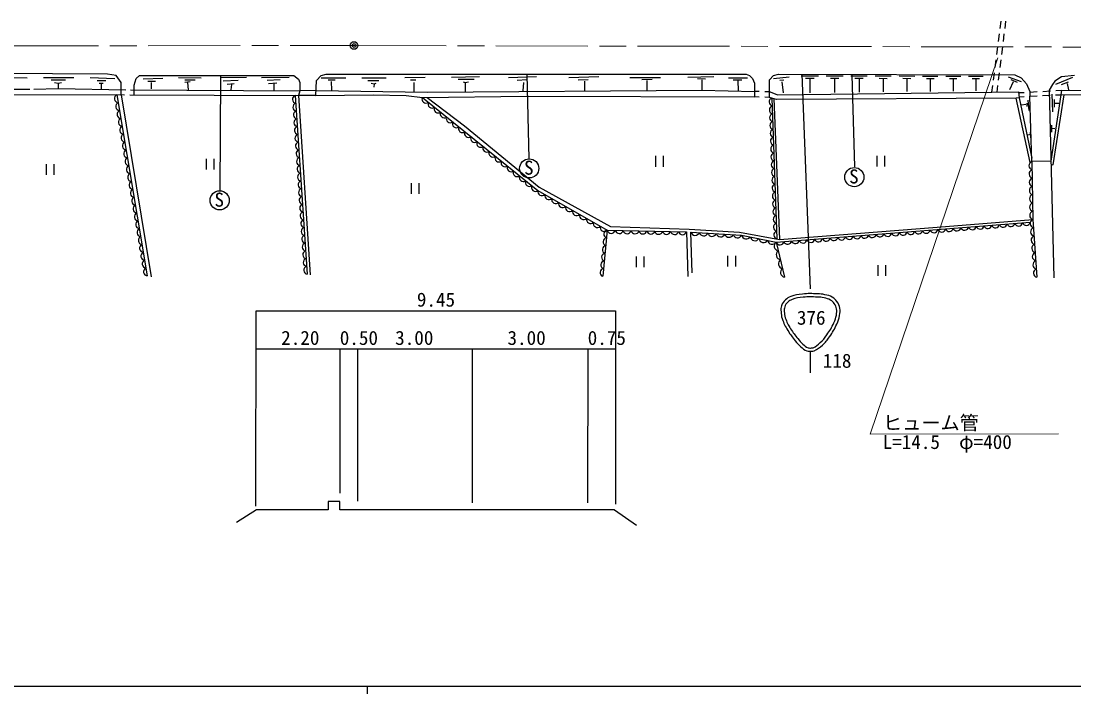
# Model space of a CAD drawing. Units: millimetres, scale not verified. Extents: x 40000 to 680000, y 20000 to 380000.
# Drawn here: x 222832 to 360218, y 204000 to 291844 of the extents above; entities that cross this region are included whole.
import ezdxf
from ezdxf.enums import TextEntityAlignment as Align

# ---------------------------------------------------------------- set-up
doc = ezdxf.new("R2010")
doc.units = ezdxf.units.MM
doc.header["$LTSCALE"] = 1000
doc.header["$PDMODE"] = 32
doc.header["$PDSIZE"] = 500
doc.linetypes.add('CHAIN', pattern=[18.5, 12, -1.5, 3.5, -1.5])
for name, color, linetype, lineweight in [('M-BGD', 7, 'Continuous', 25), ('M-BMK', 2, 'CHAIN', 13), ('M-BMK-SRVR', 3, 'Continuous', 25), ('M-STR-HTXT', 7, 'Continuous', 13), ('M-STR-STRC', 7, 'Continuous', 25), ('M-TTL-BAND', 7, 'Continuous', 25)]:
    doc.layers.add(name, color=color, linetype=linetype, lineweight=lineweight)
doc.styles.add('ＭＳ ゴシック', font='')
doc.styles.get('ＭＳ ゴシック').set_extended_font_data('MS Gothic')

msp = doc.modelspace()

# ---------------------------------------------------------------- linework, layer by layer
at = {"layer": 'M-BGD'}
for p, q in [((350672, 291841), (350544, 290850)), ((351304, 291844), (351179, 290852)), ((350455, 290155), (350327, 289164)), ((351091, 290157), (350967, 289165)), ((350237, 288469), (350109, 287478)), ((350879, 288471), (350754, 287479)), ((350019, 286783), (349891, 285792)), ((350667, 286784), (350542, 285792)), ((234130, 284918), (215080, 285002)), ((219313, 284494), (223631, 284410)), ((225748, 284494), (229727, 284494)), ((231844, 284494), (235061, 284325)), ((235230, 284748), (234130, 284918)), ((235908, 283817), (235230, 284748)), ((237855, 284325), (238278, 284748)), ((238278, 284748), (258429, 284748)), ((243358, 284494), (246322, 284410)), ((248860, 284748), (248777, 269678)), ((252248, 284494), (248862, 284410)), ((257836, 284494), (254196, 284410)), ((258429, 284748), (259022, 284240)), ((261392, 284071), (261985, 284748)), ((261976, 284410), (265202, 284410)), ((261985, 284748), (262662, 284918)), ((262662, 284918), (317442, 284918)), ((267319, 284410), (270452, 284410)), ((272907, 284494), (275542, 284510)), ((282644, 284579), (279003, 284494)), ((290094, 284579), (286454, 284410)), ((288824, 284918), (289092, 273857)), ((298222, 284579), (294328, 284410)), ((302286, 284494), (306266, 284494)), ((313208, 284579), (309822, 284494)), ((315156, 284410), (317611, 284410)), ((317442, 284918), (317865, 284748)), ((317865, 284748), (318288, 284325)), ((320490, 284156), (320998, 284748)), ((320998, 284748), (321675, 284918)), ((321008, 284327), (323056, 284579)), ((321675, 284918), (352494, 284833)), ((324623, 284710), (326867, 284703)), ((327892, 284701), (330086, 284695)), ((331110, 284692), (333254, 284686)), ((331242, 284833), (331581, 272810)), ((334278, 284683), (336373, 284677)), ((337397, 284674), (339443, 284669)), ((340467, 284666), (342465, 284661)), ((343488, 284658), (345440, 284652)), ((346463, 284650), (348369, 284644)), ((349802, 285097), (349674, 284106)), ((350454, 285097), (350329, 284105)), ((351618, 284568), (353350, 283967)), ((352494, 284833), (353340, 284410)), ((353340, 284410), (354018, 283648)), ((358590, 284579), (357743, 283986)), ((360029, 284494), (357828, 283563)), ((360283, 284748), (358590, 284579)), ((224478, 282970), (227695, 283055)), ((226764, 284156), (228626, 284156)), ((227187, 283817), (227695, 283732)), ((227695, 283732), (228118, 283817)), ((227695, 283732), (227695, 283055)), ((227695, 283055), (236500, 282886)), ((232775, 284071), (233876, 284071)), ((233029, 283732), (233537, 283732)), ((233283, 283732), (233283, 282970)), ((235908, 282210), (235908, 283817)), ((237601, 283478), (237855, 284325)), ((237601, 282208), (237601, 283478)), ((241326, 284325), (238786, 284240)), ((239379, 283986), (240395, 283986)), ((239798, 283816), (239810, 282984)), ((244205, 284156), (245560, 284156)), ((244882, 283902), (244205, 283817)), ((244544, 283817), (244628, 282886)), ((251148, 284071), (249200, 283986)), ((250640, 283648), (249708, 283563)), ((250301, 283563), (250216, 282886)), ((256651, 284156), (254958, 284071)), ((256228, 283732), (255127, 283648)), ((255804, 283648), (255804, 282716)), ((259022, 284240), (259191, 283817)), ((259191, 283817), (259191, 282716)), ((261308, 282134), (261392, 284071)), ((262916, 284151), (263807, 284158)), ((263318, 283957), (263340, 282801)), ((268081, 284071), (269520, 284071)), ((268504, 283732), (268928, 283648)), ((268928, 283648), (268843, 283224)), ((268928, 283648), (269182, 283732)), ((273669, 284156), (274346, 284156)), ((274092, 283817), (274092, 282632)), ((279850, 284240), (281966, 284240)), ((280527, 283902), (280781, 283817)), ((280781, 283817), (281204, 283902)), ((280781, 283817), (280781, 282547)), ((288824, 284156), (287554, 284071)), ((288401, 283817), (288316, 282716)), ((295513, 284156), (296851, 284217)), ((296360, 283986), (296360, 282716)), ((303820, 284232), (305173, 284248)), ((304488, 284071), (304488, 282801)), ((311078, 284333), (312135, 284321)), ((311684, 284156), (311684, 282801)), ((315748, 284156), (316890, 284162)), ((316341, 284071), (316426, 282716)), ((318288, 284325), (318542, 283732)), ((318542, 283732), (318542, 281954)), ((320490, 281870), (320490, 284156)), ((321862, 284123), (322367, 284181)), ((322095, 283919), (322280, 282474)), ((325183, 284371), (326305, 284368)), ((325744, 284370), (325739, 282463)), ((328440, 284370), (329536, 284367)), ((328988, 284369), (328983, 282504)), ((331645, 284369), (332717, 284366)), ((332181, 284367), (332176, 282545)), ((334801, 284367), (335848, 284365)), ((335325, 284366), (335320, 282586)), ((337907, 284366), (338930, 284363)), ((338419, 284365), (338414, 282626)), ((340965, 284365), (341965, 284362)), ((341465, 284364), (341460, 282665)), ((343975, 284364), (344951, 284361)), ((344463, 284362), (344459, 282703)), ((346939, 284362), (347892, 284360)), ((347415, 284361), (347411, 282741)), ((349584, 283411), (349475, 282568)), ((350242, 283411), (350137, 282576)), ((352304, 283928), (351821, 282844)), ((351992, 284201), (352819, 283882)), ((354018, 283648), (354441, 282632)), ((357404, 283563), (356981, 282801)), ((357743, 283986), (357404, 283563)), ((358590, 283563), (359521, 283902)), ((359313, 283680), (359521, 282886)), ((211087, 282290), (236331, 282208)), ((211111, 282970), (223970, 282970)), ((235329, 282212), (239309, 258572)), ((235908, 282210), (239803, 258464)), ((237008, 282208), (259042, 282120)), ((237093, 282886), (259191, 282721)), ((258603, 282122), (260163, 258803)), ((259191, 282716), (259042, 282120)), ((261308, 282134), (259042, 282120)), ((259042, 282120), (260551, 258696)), ((261336, 282783), (259191, 282716)), ((261308, 282134), (268758, 282208)), ((261336, 282783), (275870, 282547)), ((268758, 282208), (273076, 282124)), ((273076, 282124), (275193, 281870)), ((275193, 281870), (288824, 282039)), ((275826, 281878), (280691, 278179)), ((275870, 282547), (311684, 282801)), ((288824, 282039), (318542, 281956)), ((311684, 282801), (318542, 282645)), ((319166, 282632), (318542, 282645)), ((319166, 281927), (318542, 281954)), ((320490, 282605), (319866, 282618)), ((320490, 281870), (319866, 281897)), ((321506, 282208), (320490, 282605)), ((321421, 281616), (320490, 281870)), ((320818, 281780), (321465, 263393)), ((321045, 281718), (321810, 263330)), ((352663, 281785), (321421, 281616)), ((321506, 282208), (352980, 282613)), ((353053, 281831), (352663, 281785)), ((354496, 273399), (352663, 281785)), ((352980, 282613), (353053, 281831)), ((352991, 282497), (353743, 282538)), ((353040, 281969), (353725, 282001)), ((353053, 281831), (354728, 273965)), ((354424, 282034), (355423, 282081)), ((354441, 282632), (354441, 282039)), ((354744, 273500), (354441, 282039)), ((354442, 282576), (355441, 282630)), ((356122, 282114), (357121, 282161)), ((356140, 282668), (357138, 282722)), ((356981, 282801), (357574, 258332)), ((358506, 282227), (357205, 273534)), ((357320, 282293), (357404, 280007)), ((358880, 282228), (357464, 273070)), ((357820, 282194), (358506, 282227)), ((357837, 282760), (358590, 282801)), ((358590, 282801), (358506, 282227)), ((358506, 282227), (378571, 282293)), ((353961, 280929), (353394, 280871)), ((354060, 281126), (354091, 280679)), ((354210, 281511), (354325, 280159)), ((357658, 281616), (357658, 280600)), ((357743, 281108), (358251, 281108)), ((280691, 278179), (290451, 270140)), ((357307, 278249), (357268, 277321)), ((357378, 277842), (357722, 277814)), ((354440, 276993), (354221, 276952)), ((354506, 277326), (354558, 276584)), ((246979, 273873), (246979, 272473)), ((248029, 272473), (248029, 273873)), ((305628, 274228), (305628, 272828)), ((306678, 272828), (306678, 274228)), ((334509, 274258), (334509, 272858)), ((335559, 272858), (335559, 274258)), ((357205, 273534), (354744, 273500)), ((226096, 273162), (226096, 271762)), ((227146, 271762), (227146, 273162)), ((357464, 273070), (357218, 273002)), ((273726, 270674), (273726, 269274)), ((274776, 269274), (274776, 270674)), ((290451, 270140), (299736, 265038)), ((321370, 262987), (354507, 265599)), ((342384, 264951), (354856, 265939)), ((299328, 264533), (309649, 264341)), ((299736, 265038), (310021, 264676)), ((309649, 264341), (309822, 258502)), ((310021, 264676), (316580, 264274)), ((310411, 258965), (310242, 264299)), ((316580, 264274), (321810, 263330)), ((321810, 263330), (342384, 264951)), ((321370, 262987), (322468, 258402)), ((303094, 261122), (303094, 259722)), ((304144, 259722), (304144, 261122)), ((315032, 261207), (315032, 259807)), ((316082, 259807), (316082, 261207)), ((253468, 228524), (253498, 254013)), ((253498, 254013), (300404, 254011)), ((300404, 254011), (300404, 228780)), ((300404, 249015), (253498, 249022)), ((264420, 249015), (264420, 230219)), ((266727, 249020), (266743, 229187)), ((281692, 249018), (281692, 228949)), ((296770, 249016), (296763, 228949)), ((264420, 229119), (262886, 229120)), ((262886, 229120), (262886, 228027)), ((264420, 228018), (264420, 229119)), ((253534, 228024), (250952, 226362)), ((262886, 228027), (253534, 228024)), ((300264, 228040), (264420, 228018)), ((300264, 228040), (303153, 226047))]:
    msp.add_line(p, q, dxfattribs=at)
for points in [[(358590, 282801), (370112, 282792), (389858, 282845), (391174, 283214)], [(275193, 281870), (290277, 269722), (299328, 264533), (298736, 258520)], [(354744, 273500), (354856, 265939), (355371, 258400)], [(310242, 264299), (316858, 263913), (321370, 262987)]]:
    msp.add_lwpolyline(points, dxfattribs=at)
for centre in [(289141, 272608), (331559, 271468), (248748, 268435)]:
    msp.add_circle(centre, 1250, dxfattribs=at)
for centre, radius, start, end in [((235553, 281721), 540, 114.54099, 264.57427), ((258759, 281623), 523, 107.39938, 260.25462), ((275668, 281647), 525, 154.90054, 307.40434), ((320962, 281274), 526, 105.91878, 258.11385), ((235726, 280693), 540, 114.54099, 264.57427), ((258827, 280609), 523, 107.39938, 260.25462), ((276462, 281008), 525, 154.90054, 307.40434), ((277256, 280368), 525, 154.90054, 307.40434), ((320998, 280252), 526, 105.91878, 258.11385), ((235899, 279665), 540, 114.54099, 264.57427), ((236072, 278637), 540, 114.54099, 264.57427), ((258895, 279596), 523, 107.39938, 260.25462), ((258963, 278582), 523, 107.39938, 260.25462), ((278050, 279729), 525, 154.90054, 307.40434), ((278844, 279090), 525, 154.90054, 307.40434), ((321034, 279231), 526, 105.91878, 258.11385), ((236245, 277610), 540, 114.54099, 264.57427), ((259030, 277568), 523, 107.39938, 260.25462), ((279637, 278450), 525, 154.90054, 307.40434), ((280431, 277811), 525, 154.90054, 307.40434), ((321070, 278209), 526, 105.91878, 258.11385), ((321106, 277188), 526, 105.91878, 258.11385), ((236418, 276582), 540, 114.54099, 264.57427), ((259098, 276554), 523, 107.39938, 260.25462), ((281225, 277171), 525, 154.90054, 307.40434), ((282019, 276532), 525, 154.90054, 307.40434), ((321142, 276166), 526, 105.91878, 258.11385), ((236592, 275554), 540, 114.54099, 264.57427), ((236765, 274526), 540, 114.54099, 264.57427), ((259166, 275540), 523, 107.39938, 260.25462), ((259234, 274526), 523, 107.39938, 260.25462), ((282813, 275893), 525, 154.90054, 307.40434), ((283607, 275253), 525, 154.90054, 307.40434), ((284401, 274614), 525, 154.90054, 307.40434), ((321178, 275145), 526, 105.91878, 258.11385), ((236938, 273498), 540, 114.54099, 264.57427), ((259302, 273512), 523, 107.39938, 260.25462), ((285195, 273975), 525, 154.90054, 307.40434), ((285988, 273335), 525, 154.90054, 307.40434), ((321214, 274123), 526, 105.91878, 258.11385), ((321250, 273102), 526, 105.91878, 258.11385), ((354917, 272962), 565, 107.79895, 253.89799), ((237111, 272471), 540, 114.54099, 264.57427), ((259370, 272499), 523, 107.39938, 260.25462), ((286782, 272696), 525, 154.90054, 307.40434), ((287576, 272056), 525, 154.90054, 307.40434), ((321286, 272080), 526, 105.91878, 258.11385), ((354933, 271882), 565, 107.79895, 253.89799), ((237284, 271443), 540, 114.54099, 264.57427), ((237457, 270415), 540, 114.54099, 264.57427), ((259437, 271485), 523, 107.39938, 260.25462), ((259505, 270471), 523, 107.39938, 260.25462), ((288370, 271417), 525, 154.90054, 307.40434), ((289164, 270778), 525, 154.90054, 307.40434), ((321322, 271059), 526, 105.91878, 258.11385), ((354949, 270802), 565, 107.79895, 253.89799), ((237630, 269387), 540, 114.54099, 264.57427), ((259573, 269457), 523, 107.39938, 260.25462), ((289958, 270138), 525, 154.90054, 307.40434), ((290799, 269584), 540, 165.21906, 315.13995), ((321358, 270037), 526, 105.91878, 258.11385), ((321394, 269016), 526, 105.91878, 258.11385), ((354965, 269722), 565, 107.79895, 253.89799), ((237803, 268359), 540, 114.54099, 264.57427), ((259641, 268443), 523, 107.39938, 260.25462), ((259709, 267429), 523, 107.39938, 260.25462), ((291704, 269065), 540, 165.21906, 315.13995), ((292609, 268546), 540, 165.21906, 315.13995), ((293514, 268027), 540, 165.21906, 315.13995), ((321430, 267994), 526, 105.91878, 258.11385), ((354981, 268642), 565, 107.79895, 253.89799), ((354997, 267562), 565, 107.79895, 253.89799), ((237976, 267332), 540, 114.54099, 264.57427), ((238149, 266304), 540, 114.54099, 264.57427), ((259776, 266415), 523, 107.39938, 260.25462), ((294420, 267508), 540, 165.21906, 315.13995), ((295325, 266990), 540, 165.21906, 315.13995), ((296230, 266471), 540, 165.21906, 315.13995), ((321466, 266972), 526, 105.91878, 258.11385), ((355013, 266482), 565, 107.79895, 253.89799), ((238322, 265276), 540, 114.54099, 264.57427), ((259844, 265402), 523, 107.39938, 260.25462), ((297135, 265952), 540, 165.21906, 315.13995), ((298040, 265433), 540, 165.21906, 315.13995), ((321502, 265951), 526, 105.91878, 258.11385), ((321538, 264929), 526, 105.91878, 258.11385), ((348975, 265280), 517, 197.59148, 351.42446), ((349979, 265360), 517, 197.59148, 351.42446), ((350983, 265439), 517, 197.59148, 351.42446), ((351987, 265518), 517, 197.59148, 351.42446), ((352991, 265597), 517, 197.59148, 351.42446), ((353995, 265676), 517, 197.59148, 351.42446), ((355057, 265412), 564, 110.82375, 256.98554), ((238495, 264248), 540, 114.54099, 264.57427), ((259912, 264388), 523, 107.39938, 260.25462), ((259980, 263374), 523, 107.39938, 260.25462), ((298945, 264914), 540, 165.21906, 315.13995), ((299395, 264021), 517, 97.4421, 251.30173), ((299847, 264657), 533, 193.37986, 344.48729), ((300879, 264637), 533, 193.37986, 344.48729), ((301911, 264618), 533, 193.37986, 344.48729), ((302943, 264599), 533, 193.37986, 344.48729), ((303975, 264580), 533, 193.37986, 344.48729), ((305007, 264561), 533, 193.37986, 344.48729), ((306039, 264541), 533, 193.37986, 344.48729), ((307071, 264522), 533, 193.37986, 344.48729), ((308103, 264503), 533, 193.37986, 344.48729), ((309135, 264484), 533, 193.37986, 344.48729), ((310804, 264448), 581, 194.83459, 338.48496), ((311906, 264384), 581, 194.83459, 338.48496), ((313009, 264319), 581, 194.83459, 338.48496), ((314112, 264255), 581, 194.83459, 338.48496), ((315215, 264191), 581, 194.83459, 338.48496), ((316317, 264126), 581, 194.83459, 338.48496), ((317465, 264007), 614, 188.8227, 327.97421), ((321574, 263908), 526, 105.91878, 258.11385), ((331904, 263935), 517, 197.59148, 351.42446), ((332909, 264014), 517, 197.59148, 351.42446), ((333913, 264093), 517, 197.59148, 351.42446), ((334917, 264172), 517, 197.59148, 351.42446), ((335921, 264251), 517, 197.59148, 351.42446), ((336925, 264330), 517, 197.59148, 351.42446), ((337929, 264410), 517, 197.59148, 351.42446), ((338933, 264489), 517, 197.59148, 351.42446), ((339937, 264568), 517, 197.59148, 351.42446), ((340942, 264647), 517, 197.59148, 351.42446), ((341946, 264726), 517, 197.59148, 351.42446), ((342950, 264805), 517, 197.59148, 351.42446), ((343954, 264885), 517, 197.59148, 351.42446), ((344958, 264964), 517, 197.59148, 351.42446), ((345962, 265043), 517, 197.59148, 351.42446), ((346966, 265122), 517, 197.59148, 351.42446), ((347971, 265201), 517, 197.59148, 351.42446), ((355130, 264335), 564, 110.82375, 256.98554), ((355204, 263258), 564, 110.82375, 256.98554), ((238668, 263220), 540, 114.54099, 264.57427), ((238841, 262193), 540, 114.54099, 264.57427), ((260048, 262360), 523, 107.39938, 260.25462), ((299198, 262016), 517, 97.4421, 251.30173), ((299296, 263019), 517, 97.4421, 251.30173), ((318593, 263776), 614, 188.8227, 327.97421), ((319721, 263544), 614, 188.8227, 327.97421), ((320849, 263313), 614, 188.8227, 327.97421), ((321735, 262468), 634, 125.12684, 261.80723), ((321863, 263143), 517, 197.59148, 351.42446), ((322867, 263222), 517, 197.59148, 351.42446), ((323871, 263301), 517, 197.59148, 351.42446), ((324876, 263380), 517, 197.59148, 351.42446), ((325880, 263460), 517, 197.59148, 351.42446), ((326884, 263539), 517, 197.59148, 351.42446), ((327888, 263618), 517, 197.59148, 351.42446), ((328892, 263697), 517, 197.59148, 351.42446), ((329896, 263776), 517, 197.59148, 351.42446), ((330900, 263855), 517, 197.59148, 351.42446), ((355277, 262181), 564, 110.82375, 256.98554), ((239014, 261165), 540, 114.54099, 264.57427), ((260116, 261346), 523, 107.39938, 260.25462), ((299099, 261014), 517, 97.4421, 251.30173), ((322010, 261322), 634, 125.12684, 261.80723), ((355351, 261104), 564, 110.82375, 256.98554), ((239187, 260137), 540, 114.54099, 264.57427), ((260183, 260332), 523, 107.39938, 260.25462), ((260251, 259319), 523, 107.39938, 260.25462), ((299000, 260012), 517, 97.4421, 251.30173), ((322284, 260176), 634, 125.12684, 261.80723), ((355424, 260027), 564, 110.82375, 256.98554), ((239360, 259109), 540, 114.54099, 264.57427), ((298901, 259010), 517, 97.4421, 251.30173), ((322558, 259030), 634, 125.12684, 261.80723), ((355498, 258950), 564, 110.82375, 256.98554)]:
    msp.add_arc(centre, radius, start, end, dxfattribs=at)
at = {"layer": 'M-BMK'}
for p, q in [((165437, 288535), (266290, 288652)), ((266290, 288652), (367272, 288435))]:
    msp.add_line(p, q, dxfattribs=at)
at = {"layer": 'M-BMK-SRVR'}
msp.add_circle((266290, 288652), 500, dxfattribs=at)
msp.add_point((266290, 288652), dxfattribs=at)
at = {"layer": 'M-STR-HTXT'}
for q in [(350267, 287055), (358201, 237967)]:
    msp.add_line((333613, 237928), q, dxfattribs=at)
at = {"layer": 'M-STR-STRC'}
for p, q in [((324723, 284918), (325814, 256875)), ((334628, 259981), (334628, 258581)), ((335678, 258581), (335678, 259981)), ((325832, 245902), (325832, 248732))]:
    msp.add_line(p, q, dxfattribs=at)
for points in [[(324791, 256207), (325555, 256290), (325990, 256267), (326758, 256228), (327131, 256210), (327345, 256205), (327710, 256123), (328102, 256034), (328336, 255989), (328683, 255784), (328960, 255621), (329109, 255496), (329296, 255234), (329516, 254927), (329609, 254717), (329677, 254346), (329744, 253980), (329701, 253760), (329635, 253394), (329554, 252949), (329458, 252707), (329275, 252294), (328971, 251607), (328756, 251236), (328323, 250623), (328002, 250168), (327805, 249917), (327392, 249544), (327018, 249206), (326801, 248997), (326335, 248804), (326203, 248749), (326118, 248747), (325975, 248740), (325744, 248728), (325602, 248705), (325383, 248782), (325013, 248913), (324853, 249096), (324558, 249354), (324254, 249619), (324116, 249803), (323860, 250115), (323451, 250614), (323218, 250895), (322887, 251448), (322544, 252022), (322347, 252354), (322146, 252992), (322039, 253335), (322013, 253542), (321998, 253901), (321986, 254208), (321961, 254394), (322062, 254684), (322179, 255022), (322314, 255196), (322569, 255446), (322800, 255672), (322968, 255768), (323268, 255890), (323830, 256119), (324186, 256142), (324791, 256207)], [(324877, 255793), (325599, 255870), (326011, 255843), (326737, 255805), (327082, 255787), (327279, 255784), (327616, 255708), (327958, 255630), (328162, 255591), (328464, 255413), (328681, 255285), (328798, 255187), (328945, 254982), (329121, 254735), (329196, 254566), (329250, 254268), (329306, 253961), (329271, 253777), (329215, 253470), (329141, 253064), (329054, 252843), (328887, 252466), (328596, 251809), (328391, 251455), (327976, 250868), (327676, 250443), (327493, 250208), (327107, 249860), (326775, 249560), (326582, 249375), (326169, 249203), (326090, 249171), (326039, 249170), (325953, 249165), (325787, 249157), (325685, 249140), (325528, 249196), (325219, 249305), (325085, 249458), (324837, 249674), (324554, 249921), (324425, 250093), (324187, 250383), (323794, 250863), (323569, 251133), (323251, 251665), (322928, 252206), (322742, 252519), (322554, 253120), (322459, 253421), (322436, 253603), (322424, 253919), (322414, 254162), (322394, 254311), (322474, 254541), (322566, 254805), (322672, 254941), (322872, 255137), (323056, 255318), (323190, 255395), (323429, 255492), (323964, 255709), (324302, 255732), (324877, 255793)]]:
    msp.add_open_spline(points, degree=3, knots=[0, 0, 0, 0, 1, 1, 1, 2, 2, 2, 3, 3, 3, 4, 4, 4, 5, 5, 5, 6, 6, 6, 7, 7, 7, 8, 8, 8, 9, 9, 9, 10, 10, 10, 11, 11, 11, 12, 12, 12, 13, 13, 13, 14, 14, 14, 15, 15, 15, 16, 16, 16, 17, 17, 17, 18, 18, 18, 19, 19, 19, 20, 20, 20, 21, 21, 21, 21], dxfattribs=at)
at = {"layer": 'M-TTL-BAND'}
for p, q in [((40000, 205000), (579000, 205000)), ((268000, 205000), (268000, 204000))]:
    msp.add_line(p, q, dxfattribs=at)

# ---------------------------------------------------------------- texts
at = {"layer": 'M-BGD', "style": 'ＭＳ ゴシック'}
for s, p in [('S', (288462, 271235)), ('S', (330880, 270094)), ('S', (248069, 267061)), ('9.45', (274479, 254012)), ('2.20', (256775, 249022)), ('0.50', (264420, 249015)), ('3.00', (271649, 249020)), ('3.00', (286306, 249017)), ('0.75', (296770, 249016))]:
    msp.add_text(s, height=1833, dxfattribs=at).set_placement(p, align=Align.BOTTOM_LEFT)
at = {"layer": 'M-STR-HTXT', "style": 'ＭＳ ゴシック'}
for s, p in [('ヒューム管', (335306, 237930)), ('L=14.5\u3000φ=400', (335252, 235429))]:
    msp.add_text(s, height=1833, dxfattribs=at).set_placement(p, align=Align.BOTTOM_LEFT)
at = {"layer": 'M-STR-STRC', "style": 'ＭＳ ゴシック'}
for s, p in [('376', (324065, 251651)), ('118', (327448, 246030))]:
    msp.add_text(s, height=1833, dxfattribs=at).set_placement(p, align=Align.BOTTOM_LEFT)

doc.saveas('drawing.dxf')
